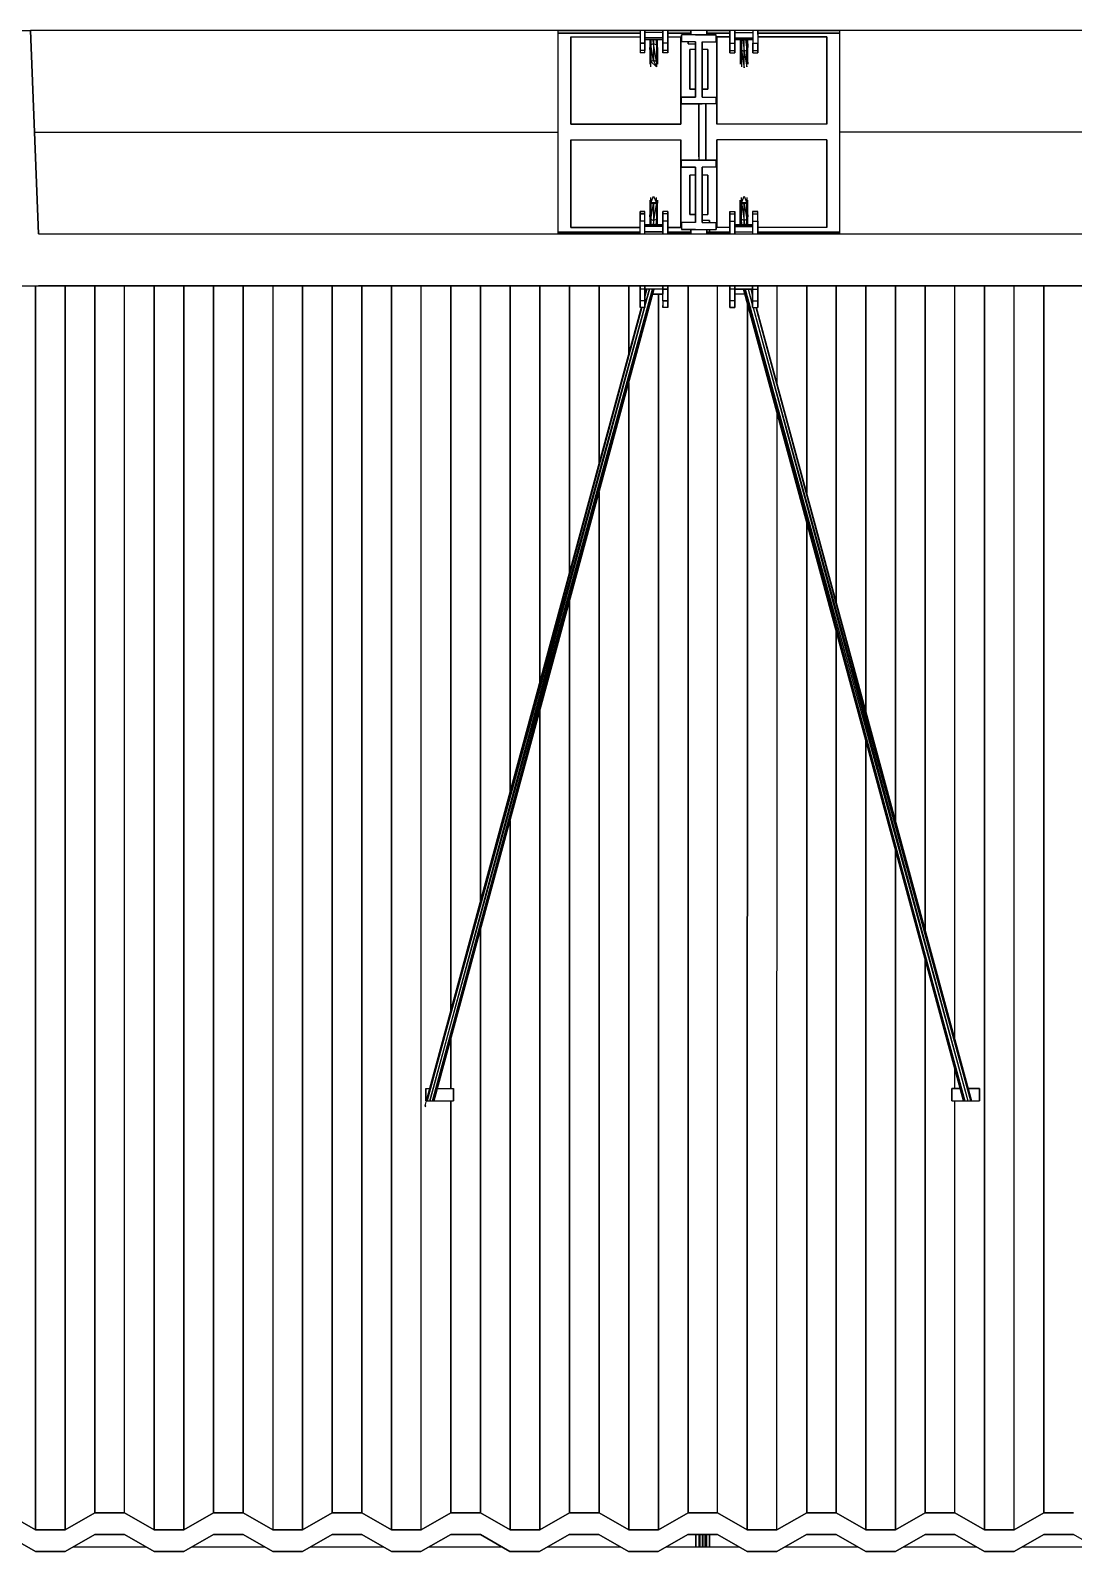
# Model space of a CAD drawing. Extents: x -32 to 51.8, y -51.6 to -5.5.
# Drawn here: x -14.653 to -11.639, y -24.692 to -20.295 of the extents above; entities that cross this region are included whole.
import ezdxf

# ---------------------------------------------------------------- set-up
doc = ezdxf.new("R2010")
doc.units = 0
doc.header["$MEASUREMENT"] = 0
doc.layers.get('0').update_dxf_attribs({"linetype": 'CONTINUOUS'})
doc.layers.add('hachures', color=5, linetype='CONTINUOUS')

msp = doc.modelspace()

# ---------------------------------------------------------------- linework, layer by layer
for p, q in [((-14.7329, -20.2952), (-14.6529, -20.2952)), ((-14.6299, -20.8831), (-14.6529, -20.2952)), ((-14.6529, -20.2952), (-14.6299, -20.8831)), ((-10.8129, -20.2952), (-14.6529, -20.2952)), ((-13.1286, -20.2952), (-12.8914, -20.2952)), ((-13.1286, -20.2952), (-13.1286, -20.5892)), ((-13.1286, -20.3034), (-12.8914, -20.3034)), ((-12.8914, -20.3034), (-13.1286, -20.3034)), ((-12.8914, -20.2952), (-12.8914, -20.332)), ((-12.877, -20.3011), (-12.877, -20.2952)), ((-12.877, -20.2952), (-12.877, -20.332)), ((-12.877, -20.332), (-12.877, -20.2952)), ((-12.8259, -20.3011), (-12.877, -20.3011)), ((-12.877, -20.3166), (-12.877, -20.3011)), ((-12.8259, -20.332), (-12.8259, -20.2952)), ((-12.8259, -20.3011), (-12.8259, -20.3166)), ((-12.8258, -20.2952), (-12.8258, -20.332)), ((-12.8114, -20.2952), (-12.8114, -20.3069)), ((-12.8114, -20.2952), (-12.8114, -20.332)), ((-12.8114, -20.332), (-12.8114, -20.2952)), ((-12.8114, -20.2952), (-12.7449, -20.2952)), ((-12.8114, -20.3034), (-12.7449, -20.3034)), ((-12.7449, -20.3034), (-12.8114, -20.3034)), ((-12.7714, -20.3078), (-12.7714, -20.3278)), ((-12.7314, -20.3078), (-12.7714, -20.3078)), ((-12.7714, -20.3278), (-12.7714, -20.3078)), ((-12.7527, -20.3078), (-12.7527, -20.3034)), ((-12.7527, -20.3034), (-12.7527, -20.3078)), ((-12.7449, -20.3078), (-12.7449, -20.2952)), ((-12.7449, -20.3078), (-12.7449, -20.2952)), ((-12.7449, -20.2952), (-12.7449, -20.3078)), ((-12.7114, -20.3078), (-12.7314, -20.3078)), ((-12.7314, -20.3078), (-12.7114, -20.3078)), ((-12.6979, -20.3078), (-12.7214, -20.3078)), ((-12.7131, -20.3078), (-12.7131, -20.3078)), ((-12.7131, -20.3078), (-12.7131, -20.3078)), ((-12.6714, -20.3078), (-12.7114, -20.3078)), ((-12.6714, -20.3078), (-12.7114, -20.3078)), ((-12.7114, -20.3078), (-12.6714, -20.3078)), ((-12.6979, -20.2952), (-12.6314, -20.2952)), ((-12.6979, -20.2952), (-12.6979, -20.3078)), ((-12.6979, -20.3078), (-12.6979, -20.2952)), ((-12.6979, -20.3034), (-12.6314, -20.3034)), ((-12.6314, -20.3034), (-12.6979, -20.3034)), ((-12.6979, -20.3078), (-12.6714, -20.3078)), ((-12.6714, -20.3278), (-12.6714, -20.3078)), ((-12.6714, -20.3278), (-12.6714, -20.3078)), ((-12.6314, -20.332), (-12.6314, -20.2952)), ((-12.6314, -20.2952), (-12.6314, -20.332)), ((-12.617, -20.2952), (-12.617, -20.332)), ((-12.617, -20.332), (-12.617, -20.2952)), ((-12.617, -20.3011), (-12.617, -20.2952)), ((-12.617, -20.3011), (-12.5658, -20.3011)), ((-12.617, -20.3166), (-12.617, -20.3011)), ((-12.5658, -20.2952), (-12.5658, -20.332)), ((-12.5514, -20.3069), (-12.5514, -20.2952)), ((-12.5514, -20.2952), (-12.5514, -20.332)), ((-12.5514, -20.2952), (-12.5514, -20.3069)), ((-12.5514, -20.2952), (-12.3143, -20.2952)), ((-12.5514, -20.3034), (-12.3143, -20.3034)), ((-12.3143, -20.3034), (-12.5514, -20.3034)), ((-12.5514, -20.3069), (-12.5514, -20.3402)), ((-12.3143, -20.5892), (-12.3143, -20.2952)), ((-13.0913, -20.5664), (-13.0913, -20.3139)), ((-13.0913, -20.3139), (-12.8914, -20.3139)), ((-13.0913, -20.5664), (-13.0913, -20.3139)), ((-13.0913, -20.3139), (-13.0913, -20.5664)), ((-12.8914, -20.332), (-12.8914, -20.3535)), ((-12.877, -20.332), (-12.8914, -20.332)), ((-12.8914, -20.332), (-12.877, -20.332)), ((-12.8914, -20.3535), (-12.8914, -20.3602)), ((-12.877, -20.3535), (-12.8914, -20.3535)), ((-12.8259, -20.3166), (-12.877, -20.3166)), ((-12.877, -20.3215), (-12.877, -20.3166)), ((-12.8259, -20.3215), (-12.877, -20.3215)), ((-12.877, -20.3215), (-12.8259, -20.3215)), ((-12.877, -20.332), (-12.877, -20.3535)), ((-12.877, -20.3535), (-12.877, -20.332)), ((-12.877, -20.3602), (-12.877, -20.3535)), ((-12.8634, -20.3215), (-12.8634, -20.3446)), ((-12.8601, -20.3371), (-12.8634, -20.3446)), ((-12.8634, -20.3446), (-12.8634, -20.3927)), ((-12.8601, -20.3849), (-12.8634, -20.3446)), ((-12.8601, -20.3215), (-12.8601, -20.3371)), ((-12.8521, -20.334), (-12.8601, -20.3371)), ((-12.8601, -20.3371), (-12.8601, -20.3849)), ((-12.8521, -20.3817), (-12.8601, -20.3371)), ((-12.8521, -20.334), (-12.8536, -20.3215)), ((-12.8521, -20.3215), (-12.8521, -20.334)), ((-12.8442, -20.3371), (-12.8521, -20.334)), ((-12.8442, -20.3849), (-12.8521, -20.334)), ((-12.8521, -20.334), (-12.8521, -20.3817)), ((-12.8458, -20.3215), (-12.8442, -20.3371)), ((-12.8442, -20.3215), (-12.8442, -20.3371)), ((-12.8442, -20.3371), (-12.8442, -20.3849)), ((-12.8442, -20.3371), (-12.8409, -20.3927)), ((-12.8409, -20.3446), (-12.8442, -20.3371)), ((-12.8409, -20.3446), (-12.8409, -20.3215)), ((-12.8409, -20.3446), (-12.8409, -20.3927)), ((-12.8259, -20.3166), (-12.8259, -20.3215)), ((-12.8114, -20.332), (-12.8259, -20.332)), ((-12.8259, -20.3535), (-12.8259, -20.332)), ((-12.8258, -20.3535), (-12.8259, -20.3602)), ((-12.8114, -20.3535), (-12.8259, -20.3535)), ((-12.8259, -20.3602), (-12.8259, -20.3535)), ((-12.8258, -20.332), (-12.8258, -20.3535)), ((-12.8114, -20.3139), (-12.7733, -20.3139)), ((-12.8114, -20.332), (-12.8114, -20.3535)), ((-12.8114, -20.3535), (-12.8114, -20.332)), ((-12.8114, -20.3535), (-12.8114, -20.3602)), ((-12.8114, -20.3602), (-12.8114, -20.3535)), ((-12.7733, -20.3139), (-12.7733, -20.5664)), ((-12.7733, -20.3139), (-12.7733, -20.5664)), ((-12.7733, -20.5664), (-12.7733, -20.3139)), ((-12.7733, -20.3273), (-12.7714, -20.3273)), ((-12.7314, -20.3278), (-12.7714, -20.3278)), ((-12.7527, -20.3335), (-12.7527, -20.3278)), ((-12.7527, -20.3278), (-12.7527, -20.3335)), ((-12.7527, -20.3335), (-12.7314, -20.3335)), ((-12.7527, -20.3335), (-12.7314, -20.3335)), ((-12.7314, -20.3508), (-12.7473, -20.3508)), ((-12.7473, -20.4648), (-12.7473, -20.3508)), ((-12.7473, -20.3508), (-12.7473, -20.4648)), ((-12.7473, -20.4648), (-12.7473, -20.3508)), ((-12.7473, -20.3508), (-12.7473, -20.4648)), ((-12.7314, -20.4878), (-12.7314, -20.3278)), ((-12.7314, -20.3278), (-12.7314, -20.4878)), ((-12.7114, -20.3278), (-12.6714, -20.3278)), ((-12.7114, -20.3278), (-12.7114, -20.4878)), ((-12.7114, -20.4878), (-12.7114, -20.3278)), ((-12.6956, -20.3508), (-12.7114, -20.3508)), ((-12.6956, -20.3508), (-12.6956, -20.4648)), ((-12.6956, -20.4648), (-12.6956, -20.3508)), ((-12.6956, -20.3508), (-12.6956, -20.4648)), ((-12.6714, -20.3273), (-12.6695, -20.3273)), ((-12.6695, -20.3139), (-12.6314, -20.3139)), ((-12.6314, -20.3139), (-12.6695, -20.3139)), ((-12.6695, -20.5664), (-12.6695, -20.3139)), ((-12.6695, -20.5664), (-12.6695, -20.3139)), ((-12.6695, -20.3139), (-12.6695, -20.5664)), ((-12.6314, -20.332), (-12.617, -20.332)), ((-12.6314, -20.3535), (-12.6314, -20.332)), ((-12.6314, -20.332), (-12.6314, -20.3535)), ((-12.6314, -20.3535), (-12.617, -20.3535)), ((-12.6314, -20.3602), (-12.6314, -20.3535)), ((-12.6314, -20.3535), (-12.6314, -20.3602)), ((-12.617, -20.3166), (-12.5658, -20.3166)), ((-12.617, -20.3215), (-12.617, -20.3402)), ((-12.5658, -20.3215), (-12.617, -20.3215)), ((-12.617, -20.3215), (-12.5658, -20.3215)), ((-12.617, -20.332), (-12.617, -20.3535)), ((-12.617, -20.3535), (-12.617, -20.332)), ((-12.617, -20.3402), (-12.617, -20.3602)), ((-12.617, -20.3535), (-12.617, -20.3602)), ((-12.617, -20.3602), (-12.617, -20.3535)), ((-12.6019, -20.3215), (-12.6019, -20.3446)), ((-12.6019, -20.3446), (-12.5986, -20.3521)), ((-12.6019, -20.3446), (-12.5986, -20.4005)), ((-12.6019, -20.3446), (-12.6019, -20.3927)), ((-12.5986, -20.3215), (-12.5986, -20.3521)), ((-12.5986, -20.3521), (-12.5907, -20.3551)), ((-12.5986, -20.3521), (-12.5907, -20.4037)), ((-12.5986, -20.3521), (-12.5986, -20.4005)), ((-12.5942, -20.3215), (-12.5907, -20.3551)), ((-12.5907, -20.3551), (-12.5907, -20.3215)), ((-12.5907, -20.3551), (-12.5827, -20.3521)), ((-12.5907, -20.3551), (-12.5827, -20.4005)), ((-12.5907, -20.4037), (-12.5907, -20.3551)), ((-12.5862, -20.3215), (-12.5827, -20.3521)), ((-12.5827, -20.3521), (-12.5827, -20.3215)), ((-12.5827, -20.3521), (-12.5794, -20.3446)), ((-12.5827, -20.3521), (-12.5794, -20.3927)), ((-12.5827, -20.4005), (-12.5827, -20.3521)), ((-12.5806, -20.3215), (-12.5794, -20.3446)), ((-12.5794, -20.3446), (-12.5794, -20.3215)), ((-12.5794, -20.3927), (-12.5794, -20.3446)), ((-12.5658, -20.332), (-12.5514, -20.332)), ((-12.5658, -20.3535), (-12.5658, -20.332)), ((-12.5658, -20.332), (-12.5658, -20.3535)), ((-12.5658, -20.3535), (-12.5514, -20.3535)), ((-12.5658, -20.3602), (-12.5658, -20.3535)), ((-12.5658, -20.3535), (-12.5658, -20.3602)), ((-12.5514, -20.3139), (-12.3515, -20.3139)), ((-12.3515, -20.3139), (-12.5514, -20.3139)), ((-12.5514, -20.332), (-12.5514, -20.3535)), ((-12.5514, -20.3535), (-12.5514, -20.332)), ((-12.5514, -20.3402), (-12.5514, -20.3602)), ((-12.5514, -20.3535), (-12.5514, -20.3602)), ((-12.5514, -20.3602), (-12.5514, -20.3535)), ((-12.3515, -20.3139), (-12.3515, -20.5664)), ((-12.3515, -20.5664), (-12.3515, -20.3139)), ((-12.3515, -20.3139), (-12.3515, -20.5664)), ((-12.877, -20.3602), (-12.8914, -20.3602)), ((-12.8601, -20.3849), (-12.8634, -20.3927)), ((-12.8521, -20.3817), (-12.8601, -20.3849)), ((-12.8601, -20.3849), (-12.8442, -20.4005)), ((-12.8601, -20.4005), (-12.8601, -20.3849)), ((-12.8442, -20.3849), (-12.8521, -20.3817)), ((-12.8521, -20.3817), (-12.8442, -20.4005)), ((-12.8409, -20.3927), (-12.8442, -20.3849)), ((-12.8442, -20.3849), (-12.8442, -20.4005)), ((-12.8114, -20.3602), (-12.8259, -20.3602)), ((-12.6314, -20.3602), (-12.617, -20.3602)), ((-12.5658, -20.3602), (-12.5514, -20.3602)), ((-12.7473, -20.4648), (-12.7314, -20.4648)), ((-12.7473, -20.4648), (-12.7473, -20.4648)), ((-12.7314, -20.4648), (-12.7473, -20.4648)), ((-12.7473, -20.4648), (-12.7314, -20.4648)), ((-12.7114, -20.4648), (-12.6956, -20.4648)), ((-12.6956, -20.4648), (-12.7114, -20.4648)), ((-12.6956, -20.4648), (-12.7114, -20.4648)), ((-12.7714, -20.4883), (-12.7733, -20.4883)), ((-12.7733, -20.4883), (-12.7714, -20.4883)), ((-12.7314, -20.4878), (-12.7714, -20.4878)), ((-12.7714, -20.5078), (-12.7714, -20.4878)), ((-12.7714, -20.4878), (-12.7314, -20.4878)), ((-12.7714, -20.5078), (-12.7314, -20.5078)), ((-12.7314, -20.5078), (-12.7714, -20.5078)), ((-12.7314, -20.5078), (-12.7714, -20.5078)), ((-12.7714, -20.5078), (-12.7314, -20.5078)), ((-12.7114, -20.5078), (-12.7314, -20.5078)), ((-12.7214, -20.5078), (-12.7314, -20.5078)), ((-12.7314, -20.5078), (-12.7114, -20.5078)), ((-12.7214, -20.5078), (-12.7214, -20.5178)), ((-12.7214, -20.5078), (-12.7214, -20.5178)), ((-12.7214, -20.5178), (-12.7214, -20.5078)), ((-12.7214, -20.5078), (-12.7214, -20.6605)), ((-12.7214, -20.5178), (-12.7214, -20.5078)), ((-12.7214, -20.5078), (-12.7214, -20.6605)), ((-12.7214, -20.5178), (-12.7214, -20.5078)), ((-12.7214, -20.5078), (-12.7214, -20.6605)), ((-12.7214, -20.5178), (-12.7214, -20.5078)), ((-12.7214, -20.5078), (-12.7214, -20.6605)), ((-12.7214, -20.5178), (-12.7214, -20.5078)), ((-12.7214, -20.5078), (-12.7214, -20.6605)), ((-12.7214, -20.5178), (-12.7214, -20.5078)), ((-12.7214, -20.5078), (-12.7214, -20.6605)), ((-12.7214, -20.5178), (-12.7214, -20.5078)), ((-12.7214, -20.5078), (-12.7214, -20.6605)), ((-12.7214, -20.5178), (-12.7214, -20.5078)), ((-12.7214, -20.5078), (-12.7214, -20.6605)), ((-12.7214, -20.5178), (-12.7214, -20.5078)), ((-12.7214, -20.5078), (-12.7214, -20.6605)), ((-12.7214, -20.5178), (-12.7214, -20.5078)), ((-12.7214, -20.5078), (-12.7214, -20.5178)), ((-12.7214, -20.5178), (-12.7214, -20.5078)), ((-12.7214, -20.5078), (-12.7214, -20.5178)), ((-12.7214, -20.6605), (-12.7214, -20.5178)), ((-12.7114, -20.4878), (-12.6714, -20.4878)), ((-12.6714, -20.5078), (-12.7114, -20.5078)), ((-12.7014, -20.5078), (-12.7014, -20.5178)), ((-12.7014, -20.5178), (-12.7014, -20.5078)), ((-12.7014, -20.5178), (-12.7014, -20.6605)), ((-12.7014, -20.6605), (-12.7014, -20.5178)), ((-12.6714, -20.5078), (-12.6714, -20.4878)), ((-12.6714, -20.4878), (-12.6714, -20.5078)), ((-12.6695, -20.4883), (-12.6714, -20.4883)), ((-12.6714, -20.4883), (-12.6695, -20.4883)), ((-12.7733, -20.5664), (-13.0913, -20.5664)), ((-13.0913, -20.5664), (-12.7733, -20.5664)), ((-12.3515, -20.5664), (-12.6695, -20.5664)), ((-12.3515, -20.5664), (-12.6695, -20.5664)), ((-14.6414, -20.5891), (-13.1286, -20.5892)), ((-13.1286, -20.5892), (-13.1286, -20.8831)), ((-13.0913, -20.8644), (-13.0913, -20.6119)), ((-13.0913, -20.6119), (-13.0913, -20.8644)), ((-13.0913, -20.8644), (-13.0913, -20.6119)), ((-13.0913, -20.6119), (-12.7733, -20.6119)), ((-12.7733, -20.6119), (-12.7733, -20.8644)), ((-12.7733, -20.6119), (-12.7733, -20.8644)), ((-12.7733, -20.8644), (-12.7733, -20.6119)), ((-12.7733, -20.8644), (-12.7733, -20.6119)), ((-12.3515, -20.6119), (-12.6695, -20.6119)), ((-12.6695, -20.8644), (-12.6695, -20.6119)), ((-12.6695, -20.8644), (-12.6695, -20.6119)), ((-12.6695, -20.6119), (-12.6695, -20.8644)), ((-12.3515, -20.6119), (-12.3515, -20.8644)), ((-12.3515, -20.6119), (-12.3515, -20.8644)), ((-12.3515, -20.8644), (-12.3515, -20.6119)), ((-12.3515, -20.8644), (-12.3515, -20.6119)), ((-10.8014, -20.5892), (-12.3143, -20.5892)), ((-12.3143, -20.8831), (-12.3143, -20.5892)), ((-12.7214, -20.6605), (-12.7214, -20.6705)), ((-12.7014, -20.6605), (-12.7014, -20.6705)), ((-12.7014, -20.6605), (-12.7014, -20.6705)), ((-12.7014, -20.6705), (-12.7014, -20.6605)), ((-12.7014, -20.6605), (-12.7014, -20.6705)), ((-12.7014, -20.6705), (-12.7014, -20.6605)), ((-12.7014, -20.6605), (-12.7014, -20.6705)), ((-12.7014, -20.6705), (-12.7014, -20.6605)), ((-12.7014, -20.6605), (-12.7014, -20.6705)), ((-12.7014, -20.6705), (-12.7014, -20.6605)), ((-12.7014, -20.6605), (-12.7014, -20.6705)), ((-12.7014, -20.6705), (-12.7014, -20.6605)), ((-12.7014, -20.6605), (-12.7014, -20.6705)), ((-12.7014, -20.6705), (-12.7014, -20.6605)), ((-12.7014, -20.6605), (-12.7014, -20.6705)), ((-12.7014, -20.6705), (-12.7014, -20.6605)), ((-12.7014, -20.6605), (-12.7014, -20.6705)), ((-12.7014, -20.6705), (-12.7014, -20.6605)), ((-12.7014, -20.6605), (-12.7014, -20.6705)), ((-12.7014, -20.6705), (-12.7014, -20.6605)), ((-12.7014, -20.6605), (-12.7014, -20.6705)), ((-12.7014, -20.6705), (-12.7014, -20.6605)), ((-12.7014, -20.6605), (-12.7014, -20.6705)), ((-12.7014, -20.6705), (-12.7014, -20.6605)), ((-12.7014, -20.6605), (-12.7014, -20.6705)), ((-12.7014, -20.6705), (-12.7014, -20.6605)), ((-12.7714, -20.69), (-12.7733, -20.69)), ((-12.7314, -20.6705), (-12.7714, -20.6705)), ((-12.7714, -20.6905), (-12.7714, -20.6705)), ((-12.7714, -20.6705), (-12.7314, -20.6705)), ((-12.7714, -20.6905), (-12.7314, -20.6905)), ((-12.7314, -20.6905), (-12.7714, -20.6905)), ((-12.7214, -20.6705), (-12.7314, -20.6705)), ((-12.7314, -20.6705), (-12.7114, -20.6705)), ((-12.7114, -20.6705), (-12.7314, -20.6705)), ((-12.7314, -20.8505), (-12.7314, -20.6905)), ((-12.7314, -20.6905), (-12.7314, -20.8505)), ((-12.7114, -20.6705), (-12.6714, -20.6705)), ((-12.6714, -20.6705), (-12.7114, -20.6705)), ((-12.6714, -20.6905), (-12.7114, -20.6905)), ((-12.7114, -20.6905), (-12.7114, -20.8505)), ((-12.7114, -20.8505), (-12.7114, -20.6905)), ((-12.6714, -20.6905), (-12.6714, -20.6705)), ((-12.6714, -20.6705), (-12.6714, -20.6905)), ((-12.6695, -20.69), (-12.6714, -20.69)), ((-12.7314, -20.7135), (-12.7473, -20.7135)), ((-12.7473, -20.8275), (-12.7473, -20.7135)), ((-12.7473, -20.8275), (-12.7473, -20.7135)), ((-12.7473, -20.7135), (-12.7473, -20.8275)), ((-12.6956, -20.7135), (-12.7114, -20.7135)), ((-12.6956, -20.7135), (-12.6956, -20.8275)), ((-12.6956, -20.7135), (-12.6956, -20.8275)), ((-12.6956, -20.8275), (-12.6956, -20.7135)), ((-12.8634, -20.7856), (-12.8634, -20.8337)), ((-12.8634, -20.7856), (-12.8601, -20.7934)), ((-12.8634, -20.8337), (-12.8601, -20.7934)), ((-12.8601, -20.7934), (-12.8521, -20.7746)), ((-12.8601, -20.7934), (-12.8601, -20.7778)), ((-12.8601, -20.7934), (-12.8601, -20.8412)), ((-12.8601, -20.7934), (-12.8521, -20.7966)), ((-12.8442, -20.7934), (-12.8601, -20.7934)), ((-12.8442, -20.7934), (-12.8522, -20.8443)), ((-12.8521, -20.7746), (-12.8442, -20.7934)), ((-12.8521, -20.7966), (-12.8442, -20.7934)), ((-12.8442, -20.7934), (-12.8442, -20.7778)), ((-12.8442, -20.7934), (-12.8409, -20.7856)), ((-12.8409, -20.7856), (-12.8442, -20.8412)), ((-12.8442, -20.7934), (-12.8442, -20.8412)), ((-12.8409, -20.8337), (-12.8409, -20.7856)), ((-12.6019, -20.7856), (-12.5986, -20.7934)), ((-12.5986, -20.8412), (-12.6019, -20.7856)), ((-12.6019, -20.8337), (-12.6019, -20.7856)), ((-12.5986, -20.7934), (-12.5907, -20.7746)), ((-12.5986, -20.7934), (-12.5986, -20.7778)), ((-12.5986, -20.8412), (-12.5986, -20.7934)), ((-12.5986, -20.7934), (-12.5907, -20.8443)), ((-12.5986, -20.7934), (-12.5907, -20.7966)), ((-12.5827, -20.7934), (-12.5986, -20.7934)), ((-12.5907, -20.7746), (-12.5827, -20.7934)), ((-12.5907, -20.7966), (-12.5827, -20.7934)), ((-12.5827, -20.7778), (-12.5827, -20.7934)), ((-12.5827, -20.7934), (-12.5794, -20.7856)), ((-12.5827, -20.8412), (-12.5827, -20.7934)), ((-12.5827, -20.7934), (-12.5794, -20.8337)), ((-12.5794, -20.8337), (-12.5794, -20.7856)), ((-12.877, -20.8181), (-12.8914, -20.8181)), ((-12.8914, -20.8382), (-12.8914, -20.8181)), ((-12.8914, -20.8181), (-12.8914, -20.8249)), ((-12.8914, -20.8249), (-12.8914, -20.8181)), ((-12.8914, -20.8181), (-12.877, -20.8181)), ((-12.8914, -20.8463), (-12.8914, -20.8249)), ((-12.8914, -20.8249), (-12.877, -20.8249)), ((-12.8914, -20.8249), (-12.8914, -20.8463)), ((-12.877, -20.8249), (-12.8914, -20.8249)), ((-12.8914, -20.8714), (-12.8914, -20.8382)), ((-12.877, -20.8249), (-12.877, -20.8181)), ((-12.877, -20.8181), (-12.877, -20.8181)), ((-12.877, -20.8463), (-12.877, -20.8249)), ((-12.8634, -20.8337), (-12.8634, -20.8568)), ((-12.8634, -20.8337), (-12.8601, -20.8412)), ((-12.8601, -20.8412), (-12.8521, -20.7966)), ((-12.8521, -20.7966), (-12.8522, -20.8443)), ((-12.8442, -20.8412), (-12.8409, -20.8337)), ((-12.8418, -20.8568), (-12.8409, -20.8337)), ((-12.8409, -20.8568), (-12.8409, -20.8337)), ((-12.8114, -20.8181), (-12.8259, -20.8181)), ((-12.8259, -20.8249), (-12.8259, -20.8181)), ((-12.8259, -20.8382), (-12.8259, -20.8181)), ((-12.8259, -20.8181), (-12.8259, -20.8249)), ((-12.8114, -20.8249), (-12.8259, -20.8249)), ((-12.8259, -20.8463), (-12.8259, -20.8249)), ((-12.8259, -20.8249), (-12.8259, -20.8463)), ((-12.8259, -20.8568), (-12.8259, -20.8382)), ((-12.8114, -20.8382), (-12.8114, -20.8181)), ((-12.8114, -20.8181), (-12.8114, -20.8249)), ((-12.8114, -20.8249), (-12.8114, -20.8181)), ((-12.8114, -20.8249), (-12.8114, -20.8463)), ((-12.8114, -20.8463), (-12.8114, -20.8249)), ((-12.7314, -20.8275), (-12.7473, -20.8275)), ((-12.7473, -20.8275), (-12.7314, -20.8275)), ((-12.7314, -20.8275), (-12.7473, -20.8275)), ((-12.7114, -20.8275), (-12.6956, -20.8275)), ((-12.6314, -20.8181), (-12.617, -20.8181)), ((-12.6314, -20.8249), (-12.6314, -20.8181)), ((-12.6314, -20.8382), (-12.6314, -20.8181)), ((-12.6314, -20.8181), (-12.6314, -20.8249)), ((-12.6314, -20.8249), (-12.617, -20.8249)), ((-12.6314, -20.8463), (-12.6314, -20.8249)), ((-12.6314, -20.8249), (-12.6314, -20.8463)), ((-12.6314, -20.8714), (-12.6314, -20.8382)), ((-12.617, -20.8249), (-12.617, -20.8181)), ((-12.617, -20.8181), (-12.617, -20.8249)), ((-12.617, -20.8463), (-12.617, -20.8249)), ((-12.617, -20.8249), (-12.617, -20.8463)), ((-12.617, -20.8382), (-12.617, -20.8249)), ((-12.617, -20.8382), (-12.617, -20.8382)), ((-12.617, -20.8568), (-12.617, -20.8382)), ((-12.6019, -20.8568), (-12.6019, -20.8337)), ((-12.6019, -20.8337), (-12.601, -20.8568)), ((-12.6019, -20.8337), (-12.5986, -20.8412)), ((-12.5907, -20.8443), (-12.5907, -20.7966)), ((-12.5907, -20.7966), (-12.5827, -20.8412)), ((-12.5827, -20.8412), (-12.5794, -20.8337)), ((-12.5794, -20.8568), (-12.5794, -20.8337)), ((-12.5514, -20.8181), (-12.5659, -20.8181)), ((-12.5659, -20.8181), (-12.5659, -20.8181)), ((-12.5659, -20.8181), (-12.5659, -20.8249)), ((-12.5659, -20.8181), (-12.5514, -20.8181)), ((-12.5659, -20.8249), (-12.5514, -20.8249)), ((-12.5659, -20.8249), (-12.5659, -20.8463)), ((-12.5514, -20.8249), (-12.5514, -20.8181)), ((-12.5514, -20.8463), (-12.5514, -20.8249)), ((-14.6299, -20.8831), (-10.7899, -20.8831)), ((-13.1286, -20.878), (-12.8914, -20.878)), ((-12.8914, -20.878), (-13.1286, -20.878)), ((-12.8914, -20.8831), (-13.1286, -20.8831)), ((-12.8914, -20.8644), (-13.0913, -20.8644)), ((-13.0913, -20.8644), (-12.8914, -20.8644)), ((-12.877, -20.8463), (-12.8914, -20.8463)), ((-12.8914, -20.8831), (-12.8914, -20.8463)), ((-12.8914, -20.8831), (-12.8914, -20.8714)), ((-12.877, -20.8831), (-12.877, -20.8463)), ((-12.877, -20.8568), (-12.8259, -20.8568)), ((-12.8259, -20.8568), (-12.877, -20.8568)), ((-12.8259, -20.8617), (-12.877, -20.8617)), ((-12.8259, -20.8772), (-12.877, -20.8772)), ((-12.877, -20.8772), (-12.8259, -20.8772)), ((-12.8609, -20.8568), (-12.8601, -20.8412)), ((-12.8601, -20.8412), (-12.8601, -20.8568)), ((-12.8601, -20.8412), (-12.8522, -20.8443)), ((-12.8522, -20.8443), (-12.8536, -20.8568)), ((-12.8522, -20.8443), (-12.8442, -20.8412)), ((-12.8522, -20.8443), (-12.8522, -20.8568)), ((-12.8442, -20.8412), (-12.8458, -20.8568)), ((-12.8442, -20.8412), (-12.8442, -20.8568)), ((-12.8114, -20.8463), (-12.8259, -20.8463)), ((-12.8259, -20.8831), (-12.8259, -20.8463)), ((-12.8259, -20.8463), (-12.8259, -20.8831)), ((-12.8259, -20.8568), (-12.8259, -20.8617)), ((-12.8259, -20.8617), (-12.8259, -20.8772)), ((-12.8114, -20.8463), (-12.8114, -20.8831)), ((-12.8114, -20.8831), (-12.8114, -20.8463)), ((-12.7733, -20.8644), (-12.8114, -20.8644)), ((-12.8114, -20.8644), (-12.7733, -20.8644)), ((-12.8114, -20.878), (-12.7449, -20.878)), ((-12.7449, -20.878), (-12.8114, -20.878)), ((-12.7449, -20.8831), (-12.8114, -20.8831)), ((-12.7714, -20.851), (-12.7733, -20.851)), ((-12.7714, -20.851), (-12.7733, -20.851)), ((-12.7314, -20.8505), (-12.7714, -20.8505)), ((-12.7714, -20.8505), (-12.7714, -20.8705)), ((-12.7714, -20.8505), (-12.7714, -20.8705)), ((-12.7314, -20.8505), (-12.7714, -20.8505)), ((-12.7449, -20.8705), (-12.7714, -20.8705)), ((-12.7714, -20.8705), (-12.7314, -20.8705)), ((-12.7314, -20.8705), (-12.7714, -20.8705)), ((-12.7449, -20.8831), (-12.7449, -20.8705)), ((-12.7449, -20.8705), (-12.7449, -20.8831)), ((-12.7314, -20.8705), (-12.7114, -20.8705)), ((-12.6902, -20.8448), (-12.7114, -20.8448)), ((-12.6902, -20.8448), (-12.7114, -20.8448)), ((-12.7114, -20.8505), (-12.6714, -20.8505)), ((-12.7114, -20.8705), (-12.6714, -20.8705)), ((-12.6979, -20.8705), (-12.6979, -20.8831)), ((-12.6979, -20.8705), (-12.6979, -20.8831)), ((-12.6979, -20.8831), (-12.6979, -20.8705)), ((-12.6979, -20.878), (-12.6314, -20.878)), ((-12.6314, -20.878), (-12.6979, -20.878)), ((-12.6314, -20.8831), (-12.6979, -20.8831)), ((-12.6902, -20.8448), (-12.6902, -20.8505)), ((-12.6902, -20.8505), (-12.6902, -20.8448)), ((-12.6902, -20.8705), (-12.6902, -20.878)), ((-12.6902, -20.878), (-12.6902, -20.8705)), ((-12.6714, -20.8705), (-12.6714, -20.8505)), ((-12.6714, -20.8505), (-12.6714, -20.8705)), ((-12.6695, -20.851), (-12.6714, -20.851)), ((-12.6695, -20.851), (-12.6714, -20.851)), ((-12.6314, -20.8644), (-12.6695, -20.8644)), ((-12.6314, -20.8463), (-12.617, -20.8463)), ((-12.6314, -20.8831), (-12.6314, -20.8463)), ((-12.6314, -20.8463), (-12.6314, -20.8831)), ((-12.617, -20.8831), (-12.617, -20.8463)), ((-12.617, -20.8463), (-12.617, -20.8831)), ((-12.617, -20.8568), (-12.5659, -20.8568)), ((-12.617, -20.8617), (-12.617, -20.8568)), ((-12.5659, -20.8568), (-12.617, -20.8568)), ((-12.617, -20.8617), (-12.5659, -20.8617)), ((-12.617, -20.8772), (-12.617, -20.8617)), ((-12.5659, -20.8617), (-12.617, -20.8617)), ((-12.617, -20.8617), (-12.617, -20.8617)), ((-12.617, -20.8772), (-12.5659, -20.8772)), ((-12.5986, -20.8412), (-12.5907, -20.8443)), ((-12.597, -20.8568), (-12.5986, -20.8412)), ((-12.5986, -20.8568), (-12.5986, -20.8412)), ((-12.5907, -20.8443), (-12.5827, -20.8412)), ((-12.5907, -20.8568), (-12.5907, -20.8443)), ((-12.5907, -20.8443), (-12.5893, -20.8568)), ((-12.5827, -20.8568), (-12.5827, -20.8412)), ((-12.5827, -20.8412), (-12.582, -20.8568)), ((-12.5659, -20.8463), (-12.5514, -20.8463)), ((-12.5659, -20.8463), (-12.5659, -20.8831)), ((-12.5514, -20.8831), (-12.5514, -20.8463)), ((-12.5514, -20.8463), (-12.5514, -20.8831)), ((-12.3515, -20.8644), (-12.5514, -20.8644)), ((-12.5514, -20.878), (-12.3143, -20.878)), ((-12.3143, -20.878), (-12.5514, -20.878)), ((-12.3143, -20.8831), (-12.5514, -20.8831)), ((-14.7099, -21.0331), (-14.6299, -21.0331)), ((-14.6299, -21.0331), (-10.7899, -21.0331)), ((-10.7899, -21.0331), (-14.6299, -21.0331)), ((-14.6299, -21.0331), (-10.7899, -21.0331)), ((-10.7899, -21.0331), (-14.6299, -21.0331)), ((-14.3812, -21.0331), (-14.1241, -21.0331)), ((-14.0384, -21.0331), (-13.7812, -21.0331)), ((-13.6955, -21.0331), (-13.4384, -21.0331)), ((-13.4987, -23.3891), (-12.8556, -21.0433)), ((-13.4906, -23.3891), (-12.8555, -21.0433)), ((-13.4905, -23.3891), (-12.851, -21.0433)), ((-13.4867, -23.3891), (-12.8509, -21.0433)), ((-13.3527, -21.0331), (-13.0955, -21.0331)), ((-13.0098, -21.0331), (-12.8914, -21.0331)), ((-12.9241, -21.2303), (-12.9241, -21.0331)), ((-12.8914, -21.0432), (-12.8914, -21.0331)), ((-12.8914, -21.0331), (-12.8914, -21.0432)), ((-12.8914, -21.0683), (-12.8914, -21.0331)), ((-12.877, -21.0432), (-12.8914, -21.0432)), ((-12.8914, -21.0765), (-12.8914, -21.0432)), ((-12.8914, -21.0432), (-12.8914, -21.0765)), ((-12.877, -21.0432), (-12.877, -21.0331)), ((-12.877, -21.0331), (-12.877, -21.0432)), ((-12.877, -21.0765), (-12.877, -21.0432)), ((-12.877, -21.0432), (-12.877, -21.0765)), ((-12.8259, -21.0433), (-12.877, -21.0433)), ((-12.877, -21.0565), (-12.877, -21.0433)), ((-12.8734, -21.0433), (-12.877, -21.0565)), ((-12.8639, -21.0433), (-12.877, -21.0915)), ((-12.877, -21.0905), (-12.8641, -21.0433)), ((-12.8714, -21.0433), (-12.877, -21.0638)), ((-12.8714, -21.0433), (-12.877, -21.064)), ((-12.8259, -21.0578), (-12.8549, -21.0578)), ((-12.8549, -21.0578), (-12.8259, -21.0578)), ((-12.8259, -21.0331), (-12.8259, -21.0432)), ((-12.8259, -21.0432), (-12.8259, -21.0331)), ((-12.8259, -21.0765), (-12.8259, -21.0432)), ((-12.8259, -21.0432), (-12.8114, -21.0432)), ((-12.8114, -21.0432), (-12.8259, -21.0432)), ((-12.8259, -21.0433), (-12.8259, -21.0578)), ((-12.8114, -21.0432), (-12.8114, -21.0331)), ((-12.8114, -21.0331), (-12.8114, -21.0432)), ((-12.8114, -21.0331), (-12.7527, -21.0331)), ((-12.8114, -21.0432), (-12.8114, -21.0432)), ((-12.8114, -21.0432), (-12.8114, -21.0765)), ((-12.8114, -21.0765), (-12.8114, -21.0432)), ((-12.8114, -21.0432), (-12.8114, -21.0432)), ((-12.667, -21.0331), (-12.6314, -21.0331)), ((-12.6314, -21.0432), (-12.6314, -21.0331)), ((-12.6314, -21.0331), (-12.6314, -21.0432)), ((-12.6314, -21.0683), (-12.6314, -21.0331)), ((-12.617, -21.0432), (-12.6314, -21.0432)), ((-12.6314, -21.0765), (-12.6314, -21.0432)), ((-12.6314, -21.0432), (-12.6314, -21.0765)), ((-12.617, -21.0432), (-12.617, -21.0331)), ((-12.617, -21.0331), (-12.617, -21.0432)), ((-12.617, -21.0765), (-12.617, -21.0432)), ((-12.617, -21.0432), (-12.617, -21.0765)), ((-12.617, -21.0578), (-12.617, -21.0433)), ((-12.617, -21.0433), (-12.5659, -21.0433)), ((-12.5659, -21.0433), (-12.617, -21.0433)), ((-12.588, -21.0578), (-12.617, -21.0578)), ((-12.617, -21.0683), (-12.617, -21.0578)), ((-11.9562, -23.3892), (-12.5919, -21.0433)), ((-12.5919, -21.0433), (-11.9523, -23.3892)), ((-11.9523, -23.3892), (-12.5874, -21.0433)), ((-12.5872, -21.0433), (-11.9442, -23.3892)), ((-12.5789, -21.0433), (-12.5659, -21.0916)), ((-12.5788, -21.0433), (-12.5659, -21.0905)), ((-12.5715, -21.0433), (-12.5659, -21.0641)), ((-12.5714, -21.0433), (-12.5659, -21.0638)), ((-12.5659, -21.0565), (-12.5694, -21.0433)), ((-12.5659, -21.0432), (-12.5659, -21.0331)), ((-12.5659, -21.0331), (-12.5659, -21.0432)), ((-12.5659, -21.0432), (-12.5514, -21.0432)), ((-12.5659, -21.0765), (-12.5659, -21.0432)), ((-12.5659, -21.0432), (-12.5659, -21.0765)), ((-12.5514, -21.0432), (-12.5514, -21.0331)), ((-12.5514, -21.0331), (-12.5514, -21.0432)), ((-12.5514, -21.0331), (-12.4098, -21.0331)), ((-12.5514, -21.0765), (-12.5514, -21.0432)), ((-12.5514, -21.0432), (-12.5514, -21.0765)), ((-12.3241, -21.0331), (-12.067, -21.0331)), ((-11.9812, -21.0331), (-11.7241, -21.0331)), ((-12.8878, -21.0965), (-13.5092, -23.3891)), ((-12.8859, -21.0965), (-13.5092, -23.3891)), ((-12.8858, -21.0965), (-13.5065, -23.3891)), ((-13.5064, -23.3891), (-12.8786, -21.0965)), ((-12.8783, -21.0965), (-13.4987, -23.3891)), ((-12.8914, -21.0898), (-12.8914, -21.0683)), ((-12.877, -21.0765), (-12.8914, -21.0765)), ((-12.8914, -21.0765), (-12.8914, -21.0965)), ((-12.8914, -21.0965), (-12.8914, -21.0765)), ((-12.8914, -21.0965), (-12.8914, -21.0898)), ((-12.8914, -21.0898), (-12.8914, -21.0965)), ((-12.877, -21.0965), (-12.8914, -21.0965)), ((-12.877, -21.0965), (-12.877, -21.0765)), ((-12.877, -21.0765), (-12.877, -21.0965)), ((-12.8114, -21.0765), (-12.8259, -21.0765)), ((-12.8259, -21.0765), (-12.8259, -21.0965)), ((-12.8259, -21.0765), (-12.8114, -21.0765)), ((-12.8259, -21.0965), (-12.8259, -21.0898)), ((-12.8114, -21.0965), (-12.8259, -21.0965)), ((-12.8114, -21.0765), (-12.8114, -21.0965)), ((-12.8114, -21.0965), (-12.8114, -21.0765)), ((-12.6314, -21.0898), (-12.6314, -21.0683)), ((-12.617, -21.0765), (-12.6314, -21.0765)), ((-12.6314, -21.0965), (-12.6314, -21.0765)), ((-12.6314, -21.0765), (-12.6314, -21.0965)), ((-12.6314, -21.0965), (-12.6314, -21.0898)), ((-12.617, -21.0965), (-12.6314, -21.0965)), ((-12.6314, -21.0965), (-12.617, -21.0965)), ((-12.617, -21.0683), (-12.617, -21.0683)), ((-12.617, -21.0683), (-12.617, -21.0683)), ((-12.617, -21.0898), (-12.617, -21.0683)), ((-12.617, -21.0965), (-12.617, -21.0765)), ((-12.617, -21.0765), (-12.617, -21.0965)), ((-12.617, -21.0965), (-12.617, -21.0965)), ((-12.5659, -21.0765), (-12.5514, -21.0765)), ((-12.5659, -21.0965), (-12.5659, -21.0765)), ((-12.5659, -21.0765), (-12.5659, -21.0965)), ((-12.5659, -21.0965), (-12.5514, -21.0965)), ((-12.5645, -21.0965), (-11.9441, -23.3892)), ((-12.5642, -21.0965), (-11.9365, -23.3892)), ((-12.5571, -21.0965), (-11.9364, -23.3892)), ((-12.557, -21.0965), (-11.9337, -23.3892)), ((-11.9337, -23.3892), (-12.555, -21.0965)), ((-12.5514, -21.0965), (-12.5514, -21.0765)), ((-12.5514, -21.0765), (-12.5514, -21.0965)), ((-12.5514, -21.0965), (-12.5514, -21.0898)), ((-13.4384, -23.3535), (-13.4384, -23.2109)), ((-13.4384, -23.2109), (-13.4384, -23.3535)), ((-11.9813, -23.3535), (-11.9813, -23.2966)), ((-13.51, -23.3535), (-13.4995, -23.3535)), ((-13.51, -23.3891), (-13.51, -23.3535)), ((-13.51, -23.3535), (-13.51, -23.3891)), ((-13.51, -23.3891), (-13.43, -23.3891)), ((-13.4771, -23.3535), (-13.43, -23.3535)), ((-13.43, -23.3891), (-13.43, -23.3535)), ((-13.43, -23.3535), (-13.43, -23.3891)), ((-11.9658, -23.3535), (-11.99, -23.3535)), ((-11.99, -23.3892), (-11.99, -23.3535)), ((-11.99, -23.3535), (-11.9658, -23.3535)), ((-11.99, -23.3535), (-11.99, -23.3892)), ((-11.99, -23.3892), (-11.91, -23.3892)), ((-11.91, -23.3535), (-11.9433, -23.3535)), ((-11.9433, -23.3535), (-11.91, -23.3535)), ((-11.91, -23.3892), (-11.91, -23.3535)), ((-11.91, -23.3535), (-11.91, -23.3535)), ((-11.91, -23.3535), (-11.91, -23.3892)), ((-13.51, -23.3919), (-13.5131, -23.4034)), ((-13.51, -23.392), (-13.5131, -23.4034)), ((-13.5131, -23.4034), (-13.51, -23.4015)), ((-13.5131, -23.4034), (-13.51, -23.4054)), ((-14.6384, -24.629), (-14.7241, -24.5801)), ((-14.7241, -24.5801), (-14.6384, -24.629)), ((-14.467, -24.5801), (-14.5527, -24.629)), ((-14.5527, -24.629), (-14.467, -24.5801)), ((-14.4671, -24.5802), (-14.4671, -24.5802)), ((-14.4671, -24.5802), (-14.4671, -24.5802)), ((-14.3813, -24.5801), (-14.467, -24.5801)), ((-14.467, -24.5801), (-14.3813, -24.5801)), ((-14.3814, -24.5801), (-14.3814, -24.5801)), ((-14.3814, -24.5801), (-14.3814, -24.5801)), ((-14.2956, -24.629), (-14.3813, -24.5801)), ((-14.3813, -24.5801), (-14.2956, -24.629)), ((-14.1241, -24.5801), (-14.2098, -24.629)), ((-14.2098, -24.629), (-14.1241, -24.5801)), ((-14.1243, -24.5802), (-14.1243, -24.5802)), ((-14.0384, -24.5801), (-14.1241, -24.5801)), ((-14.1241, -24.5801), (-14.0384, -24.5801)), ((-14.0385, -24.5801), (-14.0385, -24.5801)), ((-13.9527, -24.629), (-14.0384, -24.5801)), ((-14.0384, -24.5801), (-13.9527, -24.629)), ((-13.7813, -24.5801), (-13.867, -24.629)), ((-13.867, -24.629), (-13.7813, -24.5801)), ((-13.7814, -24.5802), (-13.7814, -24.5802)), ((-13.7814, -24.5802), (-13.7814, -24.5802)), ((-13.6956, -24.5801), (-13.7813, -24.5801)), ((-13.7813, -24.5801), (-13.6956, -24.5801)), ((-13.6957, -24.5801), (-13.6957, -24.5801)), ((-13.6957, -24.5801), (-13.6957, -24.5801)), ((-13.6098, -24.629), (-13.6956, -24.5801)), ((-13.6956, -24.5801), (-13.6098, -24.629)), ((-13.4384, -24.5801), (-13.5241, -24.629)), ((-13.5241, -24.629), (-13.4384, -24.5801)), ((-13.4385, -24.5802), (-13.4385, -24.5802)), ((-13.4385, -24.5802), (-13.4385, -24.5802)), ((-13.3527, -24.5801), (-13.4384, -24.5801)), ((-13.4384, -24.5801), (-13.3527, -24.5801)), ((-13.3528, -24.5801), (-13.3528, -24.5801)), ((-13.3528, -24.5801), (-13.3528, -24.5801)), ((-13.267, -24.629), (-13.3527, -24.5801)), ((-13.3527, -24.5801), (-13.267, -24.629)), ((-13.0956, -24.5801), (-13.1813, -24.629)), ((-13.1813, -24.629), (-13.0956, -24.5802)), ((-13.0957, -24.5802), (-13.0957, -24.5802)), ((-13.0957, -24.5802), (-13.0957, -24.5802)), ((-13.0098, -24.5801), (-13.0956, -24.5801)), ((-13.0956, -24.5802), (-13.0098, -24.5802)), ((-13.01, -24.5801), (-13.01, -24.5802)), ((-13.01, -24.5802), (-13.01, -24.5801)), ((-12.9241, -24.629), (-13.0098, -24.5801)), ((-13.0098, -24.5802), (-12.9241, -24.629)), ((-12.7527, -24.5802), (-12.8384, -24.629)), ((-12.8384, -24.629), (-12.7527, -24.5802)), ((-12.7528, -24.5802), (-12.7528, -24.5802)), ((-12.7528, -24.5802), (-12.7528, -24.5802)), ((-12.667, -24.5802), (-12.7527, -24.5802)), ((-12.7527, -24.5802), (-12.667, -24.5802)), ((-12.6671, -24.5802), (-12.6671, -24.5802)), ((-12.6671, -24.5802), (-12.6671, -24.5802)), ((-12.5813, -24.629), (-12.667, -24.5802)), ((-12.667, -24.5802), (-12.5813, -24.629)), ((-12.4098, -24.5802), (-12.4956, -24.629)), ((-12.4956, -24.629), (-12.4098, -24.5802)), ((-12.41, -24.5802), (-12.41, -24.5802)), ((-12.41, -24.5802), (-12.41, -24.5802)), ((-12.3241, -24.5802), (-12.4098, -24.5802)), ((-12.4098, -24.5802), (-12.3241, -24.5802)), ((-12.3242, -24.5802), (-12.3242, -24.5802)), ((-12.2384, -24.629), (-12.3241, -24.5802)), ((-12.3241, -24.5802), (-12.2384, -24.629)), ((-12.067, -24.5802), (-12.1527, -24.629)), ((-12.1527, -24.629), (-12.067, -24.5802)), ((-12.0671, -24.5802), (-12.0671, -24.5802)), ((-11.9813, -24.5802), (-12.067, -24.5802)), ((-12.067, -24.5802), (-11.9813, -24.5802)), ((-11.9814, -24.5802), (-11.9814, -24.5802)), ((-11.9814, -24.5802), (-11.9814, -24.5802)), ((-11.8956, -24.629), (-11.9813, -24.5802)), ((-11.9813, -24.5802), (-11.8956, -24.6291)), ((-11.7241, -24.5802), (-11.8098, -24.629)), ((-11.8098, -24.6291), (-11.7241, -24.5802)), ((-11.7242, -24.5802), (-11.7242, -24.5802)), ((-11.7242, -24.5802), (-11.7242, -24.5802)), ((-11.6384, -24.5802), (-11.7241, -24.5802)), ((-11.7241, -24.5802), (-11.6384, -24.5802)), ((-14.7243, -24.6428), (-14.6385, -24.6917)), ((-14.6385, -24.6917), (-14.7243, -24.6428)), ((-14.5527, -24.629), (-14.6384, -24.629)), ((-14.6384, -24.629), (-14.5527, -24.629)), ((-14.5528, -24.629), (-14.5528, -24.629)), ((-14.5528, -24.629), (-14.5528, -24.629)), ((-14.5528, -24.6917), (-14.4671, -24.6428)), ((-14.4671, -24.6428), (-14.5528, -24.6917)), ((-14.4671, -24.6428), (-14.3814, -24.6428)), ((-14.3814, -24.6428), (-14.4671, -24.6428)), ((-14.3814, -24.6428), (-14.2957, -24.6917)), ((-14.2957, -24.6917), (-14.3814, -24.6428)), ((-14.2957, -24.629), (-14.2957, -24.629)), ((-14.2957, -24.629), (-14.2957, -24.629)), ((-14.2098, -24.629), (-14.2956, -24.629)), ((-14.2956, -24.629), (-14.2098, -24.629)), ((-14.21, -24.629), (-14.21, -24.629)), ((-14.21, -24.629), (-14.21, -24.629)), ((-14.21, -24.6917), (-14.1243, -24.6428)), ((-14.1243, -24.6428), (-14.21, -24.6917)), ((-14.1243, -24.6428), (-14.0385, -24.6428)), ((-14.0385, -24.6428), (-14.1243, -24.6428)), ((-14.0385, -24.6428), (-13.9528, -24.6917)), ((-13.9528, -24.6917), (-14.0385, -24.6428)), ((-13.9528, -24.629), (-13.9528, -24.629)), ((-13.9528, -24.629), (-13.9528, -24.629)), ((-13.867, -24.629), (-13.9527, -24.629)), ((-13.9527, -24.629), (-13.867, -24.629)), ((-13.8671, -24.629), (-13.8671, -24.629)), ((-13.8671, -24.629), (-13.8671, -24.629)), ((-13.8671, -24.6917), (-13.7814, -24.6428)), ((-13.7814, -24.6428), (-13.8671, -24.6917)), ((-13.7814, -24.6428), (-13.6957, -24.6428)), ((-13.6957, -24.6428), (-13.7814, -24.6428)), ((-13.6957, -24.6428), (-13.61, -24.6917)), ((-13.61, -24.6917), (-13.6957, -24.6428)), ((-13.61, -24.629), (-13.61, -24.629)), ((-13.5241, -24.629), (-13.6098, -24.629)), ((-13.6098, -24.629), (-13.5241, -24.629)), ((-13.5243, -24.6917), (-13.4385, -24.6428)), ((-13.4385, -24.6428), (-13.5243, -24.6917)), ((-13.5243, -24.629), (-13.5243, -24.629)), ((-13.5243, -24.629), (-13.5243, -24.629)), ((-13.4385, -24.6428), (-13.3528, -24.6428)), ((-13.3528, -24.6428), (-13.4385, -24.6428)), ((-13.3528, -24.6428), (-13.2671, -24.6917)), ((-13.2671, -24.6917), (-13.3528, -24.6428)), ((-13.2671, -24.629), (-13.2671, -24.629)), ((-13.1813, -24.629), (-13.267, -24.629)), ((-13.267, -24.629), (-13.1813, -24.629)), ((-13.1814, -24.629), (-13.1814, -24.629)), ((-13.1814, -24.629), (-13.1814, -24.629)), ((-13.1814, -24.6917), (-13.0957, -24.6428)), ((-13.0957, -24.6428), (-13.1814, -24.6917)), ((-13.0957, -24.6428), (-13.01, -24.6428)), ((-13.01, -24.6428), (-13.0957, -24.6428)), ((-13.01, -24.6428), (-12.9242, -24.6917)), ((-12.9242, -24.6917), (-13.01, -24.6428)), ((-12.9242, -24.629), (-12.9242, -24.629)), ((-12.9242, -24.629), (-12.9242, -24.629)), ((-12.8384, -24.629), (-12.9241, -24.629)), ((-12.9241, -24.629), (-12.8384, -24.629)), ((-12.8385, -24.629), (-12.8385, -24.629)), ((-12.8385, -24.629), (-12.8385, -24.629)), ((-12.8385, -24.6917), (-12.7528, -24.6428)), ((-12.7528, -24.6428), (-12.8385, -24.6917)), ((-12.7528, -24.6428), (-12.6671, -24.6428)), ((-12.6671, -24.6428), (-12.7528, -24.6428)), ((-12.7297, -24.6428), (-12.7297, -24.6785)), ((-12.7297, -24.6785), (-12.7297, -24.6428)), ((-12.7213, -24.6428), (-12.7213, -24.6785)), ((-12.7188, -24.6428), (-12.7188, -24.6785)), ((-12.718, -24.6785), (-12.718, -24.6428)), ((-12.712, -24.6428), (-12.7121, -24.6785)), ((-12.7101, -24.6428), (-12.7101, -24.6785)), ((-12.704, -24.6428), (-12.7041, -24.6785)), ((-12.7021, -24.6428), (-12.7021, -24.6785)), ((-12.6996, -24.6428), (-12.6996, -24.6785)), ((-12.6988, -24.6785), (-12.6988, -24.6428)), ((-12.6902, -24.6428), (-12.6902, -24.6785)), ((-12.6902, -24.6428), (-12.6902, -24.6785)), ((-12.6902, -24.6785), (-12.6902, -24.6428)), ((-12.6671, -24.6428), (-12.5814, -24.6917)), ((-12.5814, -24.6917), (-12.6671, -24.6428)), ((-12.5814, -24.629), (-12.5814, -24.629)), ((-12.5814, -24.629), (-12.5814, -24.629)), ((-12.4956, -24.629), (-12.5813, -24.629)), ((-12.5813, -24.629), (-12.4956, -24.629)), ((-12.4957, -24.629), (-12.4957, -24.629)), ((-12.4957, -24.6917), (-12.41, -24.6428)), ((-12.41, -24.6428), (-12.4957, -24.6917)), ((-12.41, -24.6428), (-12.3242, -24.6428)), ((-12.3242, -24.6428), (-12.41, -24.6428)), ((-12.3242, -24.6428), (-12.2385, -24.6917)), ((-12.2385, -24.6917), (-12.3242, -24.6428)), ((-12.2385, -24.629), (-12.2385, -24.629)), ((-12.2385, -24.629), (-12.2385, -24.629)), ((-12.1527, -24.629), (-12.2384, -24.629)), ((-12.2384, -24.629), (-12.1527, -24.629)), ((-12.1528, -24.629), (-12.1528, -24.629)), ((-12.1528, -24.6917), (-12.0671, -24.6428)), ((-12.0671, -24.6428), (-12.1528, -24.6917)), ((-12.0671, -24.6428), (-11.9814, -24.6428)), ((-11.9814, -24.6428), (-12.0671, -24.6428)), ((-11.9814, -24.6428), (-11.8957, -24.6917)), ((-11.8957, -24.6917), (-11.9814, -24.6428)), ((-11.8957, -24.629), (-11.8957, -24.629)), ((-11.8957, -24.629), (-11.8957, -24.629)), ((-11.8098, -24.629), (-11.8956, -24.629)), ((-11.8956, -24.6291), (-11.8098, -24.6291)), ((-11.81, -24.629), (-11.81, -24.6291)), ((-11.81, -24.6291), (-11.81, -24.629)), ((-11.81, -24.6917), (-11.7242, -24.6428)), ((-11.7242, -24.6428), (-11.81, -24.6917)), ((-11.7242, -24.6428), (-11.6385, -24.6428)), ((-11.6385, -24.6428), (-11.7242, -24.6428)), ((-11.5528, -24.6917), (-11.6385, -24.6428)), ((-14.6385, -24.6917), (-14.5528, -24.6917)), ((-14.5528, -24.6917), (-14.6385, -24.6917)), ((-14.5296, -24.6785), (-14.3189, -24.6785)), ((-14.2957, -24.6917), (-14.21, -24.6917)), ((-14.21, -24.6917), (-14.2957, -24.6917)), ((-14.1868, -24.6785), (-13.976, -24.6785)), ((-13.9528, -24.6917), (-13.8671, -24.6917)), ((-13.8671, -24.6917), (-13.9528, -24.6917)), ((-13.8439, -24.6785), (-13.6332, -24.6785)), ((-13.61, -24.6917), (-13.5243, -24.6917)), ((-13.5243, -24.6917), (-13.61, -24.6917)), ((-13.501, -24.6785), (-13.2903, -24.6785)), ((-13.2671, -24.6917), (-13.1814, -24.6917)), ((-13.1814, -24.6917), (-13.2671, -24.6917)), ((-13.1582, -24.6785), (-12.9475, -24.6785)), ((-12.9242, -24.6917), (-12.8385, -24.6917)), ((-12.8385, -24.6917), (-12.9242, -24.6917)), ((-12.8153, -24.6785), (-12.6046, -24.6785)), ((-12.5814, -24.6917), (-12.4957, -24.6917)), ((-12.4957, -24.6917), (-12.5814, -24.6917)), ((-12.4725, -24.6785), (-12.2618, -24.6785)), ((-12.2385, -24.6917), (-12.1528, -24.6917)), ((-12.1528, -24.6917), (-12.2385, -24.6917)), ((-12.1296, -24.6785), (-11.9189, -24.6785)), ((-11.8957, -24.6917), (-11.81, -24.6917)), ((-11.81, -24.6917), (-11.8957, -24.6917)), ((-11.7867, -24.6785), (-11.576, -24.6785))]:
    msp.add_line(p, q)
at = {"layer": 'hachures'}
for p, q in [((-14.6384, -24.629), (-14.6384, -21.0331)), ((-14.6384, -21.0331), (-14.6384, -24.629)), ((-14.5527, -24.629), (-14.5527, -21.0331)), ((-14.5527, -21.0331), (-14.5527, -24.629)), ((-14.467, -24.5801), (-14.467, -21.0331)), ((-14.467, -21.0331), (-14.467, -24.5801)), ((-14.3813, -24.5801), (-14.3812, -21.0331)), ((-14.2956, -24.629), (-14.2955, -21.0331)), ((-14.2955, -21.0331), (-14.2956, -24.629)), ((-14.2098, -24.629), (-14.2098, -21.0331)), ((-14.2098, -21.0331), (-14.2098, -24.629)), ((-14.1241, -24.5801), (-14.1241, -21.0331)), ((-14.1241, -21.0331), (-14.1241, -24.5801)), ((-14.0384, -24.5801), (-14.0384, -21.0331)), ((-14.0384, -21.0331), (-14.0384, -24.5801)), ((-13.9527, -21.0331), (-13.9527, -24.629)), ((-13.867, -24.629), (-13.867, -21.0331)), ((-13.867, -21.0331), (-13.867, -24.629)), ((-13.7813, -24.5801), (-13.7812, -21.0331)), ((-13.7812, -21.0331), (-13.7813, -24.5801)), ((-13.6956, -24.5801), (-13.6955, -21.0331)), ((-13.6955, -21.0331), (-13.6956, -24.5801)), ((-13.6098, -24.629), (-13.6098, -21.0331)), ((-13.6098, -21.0331), (-13.6098, -24.629)), ((-13.5241, -24.629), (-13.5241, -21.0331)), ((-13.4384, -23.1279), (-13.4384, -21.0331)), ((-13.4384, -21.0331), (-13.4384, -23.1279)), ((-13.3527, -22.8117), (-13.3527, -21.0331)), ((-13.3527, -21.0331), (-13.3527, -22.8117)), ((-13.267, -22.4954), (-13.267, -21.0331)), ((-13.267, -21.0331), (-13.267, -22.4954)), ((-13.1813, -22.1791), (-13.1812, -21.0331)), ((-13.1812, -21.0331), (-13.1813, -22.1791)), ((-13.0955, -21.8628), (-13.0955, -21.0331)), ((-13.0955, -21.0331), (-13.0955, -21.8628)), ((-13.0098, -21.5466), (-13.0098, -21.0331)), ((-13.0098, -21.0331), (-13.0098, -21.5466)), ((-12.9241, -21.0331), (-12.9241, -21.2303)), ((-12.8384, -24.629), (-12.8384, -21.0578)), ((-12.8384, -21.0578), (-12.8384, -24.629)), ((-12.7527, -24.5802), (-12.7527, -21.0331)), ((-12.7527, -21.0331), (-12.7527, -24.5802)), ((-12.667, -24.5802), (-12.667, -21.0331)), ((-12.4955, -21.316), (-12.4955, -21.0331)), ((-12.4098, -21.6322), (-12.4098, -21.0331)), ((-12.4098, -21.0331), (-12.4098, -21.6322)), ((-12.3241, -21.9485), (-12.3241, -21.0331)), ((-12.3241, -21.0331), (-12.3241, -21.9485)), ((-12.2384, -22.2648), (-12.2384, -21.0331)), ((-12.2384, -21.0331), (-12.2384, -22.2648)), ((-12.1527, -22.5811), (-12.1527, -21.0331)), ((-12.1527, -21.0331), (-12.1527, -22.5811)), ((-12.067, -22.8973), (-12.067, -21.0331)), ((-12.067, -21.0331), (-12.067, -22.8973)), ((-11.9813, -23.2136), (-11.9812, -21.0331)), ((-11.8956, -24.629), (-11.8955, -21.0331)), ((-11.8955, -21.0331), (-11.8956, -24.629)), ((-11.8098, -24.629), (-11.8098, -21.0331)), ((-11.7241, -24.5802), (-11.7241, -21.0331)), ((-11.7241, -21.0331), (-11.7241, -24.5802)), ((-12.5813, -24.629), (-12.5812, -21.0827)), ((-12.5812, -21.0827), (-12.5813, -24.629)), ((-12.9241, -24.629), (-12.9241, -21.3133)), ((-12.9241, -21.3133), (-12.9241, -24.629)), ((-12.4956, -24.629), (-12.4955, -21.399)), ((-13.0098, -24.5801), (-13.0098, -21.6295)), ((-13.0098, -21.6295), (-13.0098, -24.5801)), ((-12.4098, -24.5802), (-12.4098, -21.7152)), ((-12.4098, -21.7152), (-12.4098, -24.5802)), ((-13.0956, -24.5801), (-13.0955, -21.9458)), ((-13.0955, -21.9458), (-13.0956, -24.5801)), ((-12.3241, -24.5802), (-12.3241, -22.0315)), ((-12.3241, -22.0315), (-12.3241, -24.5802)), ((-13.1813, -24.629), (-13.1813, -22.2621)), ((-13.1813, -22.2621), (-13.1813, -24.629)), ((-12.2384, -24.629), (-12.2384, -22.3478)), ((-12.2384, -22.3478), (-12.2384, -24.629)), ((-13.267, -24.629), (-13.267, -22.5784)), ((-13.267, -22.5784), (-13.267, -24.629)), ((-12.1527, -24.629), (-12.1527, -22.6641)), ((-12.1527, -22.6641), (-12.1527, -24.629)), ((-13.3527, -24.5801), (-13.3527, -22.8946)), ((-13.3527, -22.8946), (-13.3527, -24.5801)), ((-12.067, -24.5802), (-12.067, -22.9803)), ((-12.067, -22.9803), (-12.067, -24.5802)), ((-13.4384, -24.5801), (-13.4384, -23.3891)), ((-13.4384, -23.3891), (-13.4384, -24.5801)), ((-11.9813, -24.5802), (-11.9813, -23.3892))]:
    msp.add_line(p, q, dxfattribs=at)

doc.saveas('drawing.dxf')
